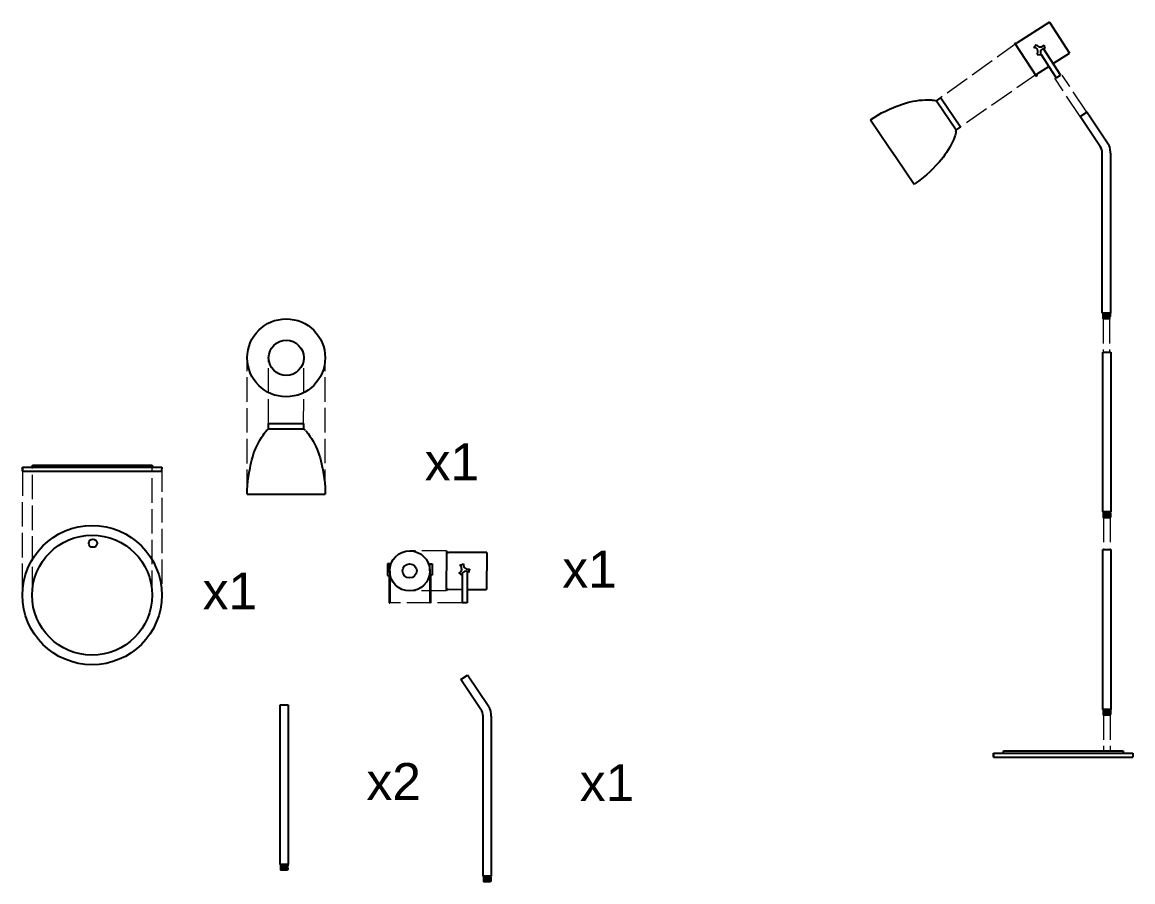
# Model space of a CAD drawing. Header units: millimetres. Extents: x -1407 to -386, y 947 to 2557.
# Drawn here: x -928 to -386, y 1227 to 1647 of the extents above; entities that cross this region are included whole.
import ezdxf

# ---------------------------------------------------------------- set-up
doc = ezdxf.new("R2010")
doc.units = ezdxf.units.MM
doc.linetypes.add('ACAD_ISO02W100', pattern=[15, 12, -3])
doc.layers.add('Hektar', color=255, linetype='Continuous')
doc.layers.add('Linee di proiezione', color=3, linetype='ACAD_ISO02W100', lineweight=13)
doc.styles.get("Standard").update_dxf_attribs({"font": 'Arial.ttf'})

msp = doc.modelspace()

# ---------------------------------------------------------------- linework, layer by layer
at = {"layer": 'Hektar'}
for p, q in [((-426.56, 1646.94), (-442.27, 1636.8)), ((-426.56, 1646.94), (-416.8, 1631.81)), ((-443.54, 1636.94), (-432.9, 1620.46)), ((-434.16, 1634.6), (-433.05, 1636.08)), ((-432.57, 1631.21), (-430.58, 1631.01)), ((-430.58, 1631.01), (-430.63, 1631.18)), ((-430.6, 1631.1), (-425.39, 1623.06)), ((-429.46, 1634.01), (-421.09, 1621.14)), ((-428.6, 1634.02), (-429.09, 1635.76)), ((-424.71, 1626.71), (-416.8, 1631.81)), ((-432.51, 1621.68), (-426.86, 1625.33)), ((-425.39, 1623.06), (-423.23, 1619.75)), ((-423.23, 1619.75), (-421.09, 1621.14)), ((-481.71, 1608.58), (-479.58, 1610.03)), ((-479.58, 1610.03), (-469.94, 1595.8)), ((-481.66, 1608.57), (-472.05, 1594.36)), ((-513.85, 1599.29), (-505.03, 1586.29)), ((-411.53, 1600.88), (-408.3, 1603.04)), ((-401.82, 1586.26), (-411.53, 1600.88)), ((-397.9, 1587.45), (-408.3, 1603.04)), ((-469.94, 1595.8), (-472.05, 1594.36)), ((-505.03, 1586.29), (-501.33, 1580.83)), ((-400.77, 1504.94), (-400.77, 1582.94)), ((-396.77, 1582.94), (-396.77, 1584.13)), ((-396.77, 1582.94), (-396.77, 1504.94)), ((-501.33, 1580.83), (-492.51, 1567.84)), ((-396.77, 1504.94), (-400.77, 1504.94)), ((-396.95, 1504.76), (-400.55, 1504.36)), ((-396.95, 1504.63), (-400.55, 1504.24)), ((-396.95, 1504.4), (-400.55, 1504)), ((-400.55, 1504.36), (-400.55, 1504.24)), ((-396.95, 1504.27), (-400.55, 1503.88)), ((-396.95, 1504.04), (-400.55, 1503.64)), ((-400.55, 1504), (-400.55, 1503.88)), ((-396.95, 1503.91), (-400.55, 1503.51)), ((-396.95, 1503.72), (-400.55, 1503.32)), ((-400.55, 1503.64), (-400.55, 1503.51)), ((-396.95, 1503.6), (-400.55, 1503.2)), ((-396.95, 1503.38), (-400.55, 1502.99)), ((-400.55, 1503.32), (-400.55, 1503.2)), ((-396.95, 1503.26), (-400.55, 1502.86)), ((-396.95, 1503.03), (-400.55, 1502.63)), ((-400.55, 1502.99), (-400.55, 1502.86)), ((-396.95, 1502.9), (-400.55, 1502.51)), ((-396.95, 1502.7), (-400.55, 1502.31)), ((-400.55, 1502.63), (-400.55, 1502.51)), ((-396.95, 1502.58), (-400.55, 1502.18)), ((-400.55, 1502.31), (-400.55, 1502.18)), ((-400.33, 1502.13), (-400.33, 1504.94)), ((-397.16, 1502.13), (-400.33, 1502.13)), ((-397.16, 1504.94), (-397.16, 1502.13)), ((-396.95, 1504.76), (-396.95, 1504.63)), ((-396.95, 1504.4), (-396.95, 1504.27)), ((-396.95, 1504.04), (-396.95, 1503.91)), ((-396.95, 1503.72), (-396.95, 1503.6)), ((-396.95, 1503.38), (-396.95, 1503.26)), ((-396.95, 1503.03), (-396.95, 1502.9)), ((-396.95, 1502.7), (-396.95, 1502.58)), ((-400.55, 1407.86), (-400.55, 1485.86)), ((-400.55, 1485.86), (-396.55, 1485.86)), ((-396.55, 1485.86), (-396.55, 1407.86)), ((-807.62, 1448.41), (-807.62, 1450.99)), ((-807.62, 1450.99), (-790.42, 1450.99)), ((-807.58, 1448.44), (-790.42, 1448.44)), ((-790.42, 1450.99), (-790.42, 1448.44)), ((-922.78, 1429.69), (-922.78, 1430.69)), ((-922.78, 1430.69), (-864.34, 1430.69)), ((-864.34, 1430.69), (-864.34, 1429.7)), ((-927.69, 1427.7), (-859.7, 1427.7)), ((-927.67, 1429.7), (-927.67, 1427.7)), ((-927.67, 1427.7), (-927.67, 1429.7)), ((-927.67, 1429.7), (-859.67, 1429.7)), ((-859.67, 1429.7), (-859.7, 1427.7)), ((-817.93, 1416.59), (-802.23, 1416.6)), ((-802.23, 1416.6), (-795.63, 1416.61)), ((-795.63, 1416.61), (-779.93, 1416.62)), ((-396.55, 1407.86), (-400.55, 1407.86)), ((-396.73, 1407.68), (-400.34, 1407.28)), ((-396.73, 1407.55), (-400.34, 1407.16)), ((-396.73, 1407.32), (-400.34, 1406.92)), ((-400.34, 1407.28), (-400.34, 1407.16)), ((-396.73, 1407.19), (-400.34, 1406.8)), ((-396.73, 1406.96), (-400.34, 1406.56)), ((-400.34, 1406.92), (-400.34, 1406.8)), ((-396.73, 1406.83), (-400.34, 1406.44)), ((-396.73, 1406.64), (-400.34, 1406.25)), ((-400.34, 1406.56), (-400.34, 1406.44)), ((-396.73, 1406.52), (-400.34, 1406.12)), ((-396.73, 1406.3), (-400.34, 1405.91)), ((-400.34, 1406.25), (-400.34, 1406.12)), ((-396.73, 1406.18), (-400.34, 1405.78)), ((-396.73, 1405.95), (-400.34, 1405.55)), ((-400.34, 1405.91), (-400.34, 1405.78)), ((-396.73, 1405.82), (-400.34, 1405.43)), ((-396.73, 1405.63), (-400.34, 1405.23)), ((-400.34, 1405.55), (-400.34, 1405.43)), ((-396.73, 1405.5), (-400.34, 1405.1)), ((-400.34, 1405.23), (-400.34, 1405.1)), ((-400.12, 1405.05), (-400.12, 1407.86)), ((-396.95, 1405.05), (-400.12, 1405.05)), ((-396.95, 1407.86), (-396.95, 1405.05)), ((-396.73, 1407.68), (-396.73, 1407.55)), ((-396.73, 1407.32), (-396.73, 1407.19)), ((-396.73, 1406.96), (-396.73, 1406.83)), ((-396.73, 1406.64), (-396.73, 1406.52)), ((-396.73, 1406.3), (-396.73, 1406.18)), ((-396.73, 1405.95), (-396.73, 1405.82)), ((-396.73, 1405.63), (-396.73, 1405.5)), ((-720.79, 1388.91), (-720.85, 1369.29)), ((-701.1, 1388.04), (-719.8, 1388.1)), ((-701.1, 1388.04), (-701.16, 1370.04)), ((-400.55, 1311.48), (-400.55, 1389.48)), ((-400.55, 1389.48), (-396.55, 1389.48)), ((-396.55, 1389.48), (-396.55, 1311.48)), ((-748.45, 1382.51), (-749.52, 1382.51)), ((-749.52, 1382.51), (-749.52, 1376.9)), ((-748.45, 1379.06), (-748.45, 1382.51)), ((-728.87, 1379.14), (-728.87, 1382.6)), ((-728.87, 1382.6), (-727.79, 1382.6)), ((-727.79, 1382.6), (-727.79, 1376.98)), ((-714.2, 1381.84), (-712.46, 1382.47)), ((-749.52, 1376.9), (-748.45, 1376.9)), ((-748.66, 1376.9), (-748.66, 1363.43)), ((-748.45, 1379.04), (-748.45, 1363.43)), ((-728.87, 1379.14), (-728.87, 1363.43)), ((-728.87, 1379.14), (-728.83, 1379.14)), ((-727.79, 1376.98), (-728.87, 1376.98)), ((-728.6, 1376.98), (-728.6, 1363.43)), ((-714.71, 1378.13), (-713.15, 1376.87)), ((-713.15, 1376.87), (-713.11, 1377.05)), ((-713.13, 1376.96), (-713.13, 1367.38)), ((-710.58, 1378.78), (-710.58, 1363.43)), ((-709.86, 1378.32), (-709.32, 1380.04)), ((-719.86, 1370.1), (-713.13, 1370.08)), ((-713.13, 1367.38), (-713.13, 1363.43)), ((-710.58, 1370.07), (-701.16, 1370.04)), ((-748.66, 1363.43), (-748.44, 1363.43)), ((-728.68, 1363.43), (-728.87, 1363.43)), ((-710.58, 1363.43), (-713.1, 1363.43)), ((-713.67, 1326.08), (-710.43, 1328.24)), ((-700.03, 1312.66), (-710.43, 1328.24)), ((-703.96, 1311.46), (-713.67, 1326.08)), ((-801.93, 1235.76), (-801.93, 1313.76)), ((-801.93, 1313.76), (-797.93, 1313.76)), ((-797.93, 1313.76), (-797.93, 1235.76)), ((-396.55, 1311.48), (-400.55, 1311.48)), ((-400.12, 1308.67), (-400.12, 1311.49)), ((-396.95, 1311.49), (-396.95, 1308.67)), ((-702.9, 1230.14), (-702.9, 1308.14)), ((-698.9, 1308.14), (-698.9, 1309.34)), ((-698.9, 1308.14), (-698.9, 1230.14)), ((-396.73, 1311.3), (-400.34, 1310.91)), ((-396.73, 1311.18), (-400.34, 1310.78)), ((-396.73, 1310.94), (-400.34, 1310.55)), ((-400.34, 1310.91), (-400.34, 1310.78)), ((-396.73, 1310.82), (-400.34, 1310.42)), ((-396.73, 1310.58), (-400.34, 1310.19)), ((-400.34, 1310.55), (-400.34, 1310.42)), ((-396.73, 1310.46), (-400.34, 1310.06)), ((-396.73, 1310.27), (-400.34, 1309.87)), ((-400.34, 1310.19), (-400.34, 1310.06)), ((-396.73, 1310.14), (-400.34, 1309.74)), ((-396.73, 1309.93), (-400.34, 1309.53)), ((-400.34, 1309.87), (-400.34, 1309.74)), ((-396.73, 1309.8), (-400.34, 1309.41)), ((-396.73, 1309.57), (-400.34, 1309.18)), ((-400.34, 1309.53), (-400.34, 1309.41)), ((-396.73, 1309.45), (-400.34, 1309.05)), ((-396.73, 1309.25), (-400.34, 1308.85)), ((-400.34, 1309.18), (-400.34, 1309.05)), ((-396.73, 1309.12), (-400.34, 1308.73)), ((-400.34, 1308.85), (-400.34, 1308.73)), ((-396.95, 1308.67), (-400.12, 1308.67)), ((-396.73, 1311.3), (-396.73, 1311.18)), ((-396.73, 1310.94), (-396.73, 1310.82)), ((-396.73, 1310.58), (-396.73, 1310.46)), ((-396.73, 1310.27), (-396.73, 1310.14)), ((-396.73, 1309.93), (-396.73, 1309.8)), ((-396.73, 1309.57), (-396.73, 1309.45)), ((-396.73, 1309.25), (-396.73, 1309.12)), ((-453.86, 1290.2), (-453.86, 1288.2)), ((-453.86, 1288.2), (-453.86, 1290.2)), ((-453.86, 1290.2), (-385.86, 1290.2)), ((-448.97, 1290.19), (-448.97, 1291.19)), ((-448.97, 1291.19), (-390.52, 1291.19)), ((-390.52, 1291.19), (-390.52, 1290.2)), ((-385.86, 1290.2), (-385.89, 1288.2)), ((-453.88, 1288.2), (-385.89, 1288.2)), ((-797.93, 1235.76), (-801.93, 1235.76)), ((-798.11, 1235.58), (-801.71, 1235.18)), ((-801.5, 1232.95), (-801.5, 1235.76)), ((-798.32, 1235.76), (-798.32, 1232.95)), ((-798.11, 1235.58), (-798.11, 1235.46)), ((-798.11, 1235.46), (-801.71, 1235.06)), ((-798.11, 1235.22), (-801.71, 1234.82)), ((-801.71, 1235.18), (-801.71, 1235.06)), ((-798.11, 1235.09), (-801.71, 1234.7)), ((-798.11, 1234.86), (-801.71, 1234.46)), ((-801.71, 1234.82), (-801.71, 1234.7)), ((-798.11, 1234.73), (-801.71, 1234.34)), ((-798.11, 1234.54), (-801.71, 1234.15)), ((-801.71, 1234.46), (-801.71, 1234.34)), ((-798.11, 1234.42), (-801.71, 1234.02)), ((-798.11, 1234.21), (-801.71, 1233.81)), ((-801.71, 1234.15), (-801.71, 1234.02)), ((-798.11, 1234.08), (-801.71, 1233.68)), ((-798.11, 1233.85), (-801.71, 1233.45)), ((-801.71, 1233.81), (-801.71, 1233.68)), ((-798.11, 1233.72), (-801.71, 1233.33)), ((-798.11, 1233.53), (-801.71, 1233.13)), ((-801.71, 1233.45), (-801.71, 1233.33)), ((-798.11, 1233.4), (-801.71, 1233.01)), ((-801.71, 1233.13), (-801.71, 1233.01)), ((-798.32, 1232.95), (-801.5, 1232.95)), ((-798.11, 1235.22), (-798.11, 1235.09)), ((-798.11, 1234.86), (-798.11, 1234.73)), ((-798.11, 1234.54), (-798.11, 1234.42)), ((-798.11, 1234.21), (-798.11, 1234.08)), ((-798.11, 1233.85), (-798.11, 1233.72)), ((-798.11, 1233.53), (-798.11, 1233.4)), ((-698.9, 1230.14), (-702.9, 1230.14)), ((-702.47, 1227.33), (-702.47, 1230.14)), ((-699.3, 1230.14), (-699.3, 1227.33)), ((-699.08, 1229.96), (-702.69, 1229.56)), ((-699.08, 1229.84), (-702.69, 1229.44)), ((-699.08, 1229.6), (-702.69, 1229.2)), ((-702.69, 1229.56), (-702.69, 1229.44)), ((-699.08, 1229.47), (-702.69, 1229.08)), ((-699.08, 1229.24), (-702.69, 1228.84)), ((-702.69, 1229.2), (-702.69, 1229.08)), ((-699.08, 1229.11), (-702.69, 1228.72)), ((-699.08, 1228.92), (-702.69, 1228.53)), ((-702.69, 1228.84), (-702.69, 1228.72)), ((-699.08, 1228.8), (-702.69, 1228.4)), ((-699.08, 1228.59), (-702.69, 1228.19)), ((-702.69, 1228.53), (-702.69, 1228.4)), ((-699.08, 1228.46), (-702.69, 1228.06)), ((-699.08, 1228.23), (-702.69, 1227.83)), ((-702.69, 1228.19), (-702.69, 1228.06)), ((-699.08, 1228.11), (-702.69, 1227.71)), ((-699.08, 1227.91), (-702.69, 1227.51)), ((-702.69, 1227.83), (-702.69, 1227.71)), ((-699.08, 1227.78), (-702.69, 1227.39)), ((-702.69, 1227.51), (-702.69, 1227.39)), ((-699.3, 1227.33), (-702.47, 1227.33)), ((-699.08, 1229.96), (-699.08, 1229.84)), ((-699.08, 1229.6), (-699.08, 1229.47)), ((-699.08, 1229.24), (-699.08, 1229.11)), ((-699.08, 1228.92), (-699.08, 1228.8)), ((-699.08, 1228.59), (-699.08, 1228.46)), ((-699.08, 1228.23), (-699.08, 1228.11)), ((-699.08, 1227.91), (-699.08, 1227.78))]:
    msp.add_line(p, q, dxfattribs=at)
for points in [[(-513.85, 1599.29), (-512.08, 1600.47), (-510.26, 1601.58), (-508.41, 1602.62), (-506.51, 1603.58), (-504.57, 1604.47), (-502.61, 1605.28), (-501.43, 1605.71)], [(-501.43, 1605.71), (-500.07, 1606.3), (-498.69, 1606.83), (-497.29, 1607.3), (-495.86, 1607.72), (-494.43, 1608.08), (-492.98, 1608.39), (-491.52, 1608.63), (-490.05, 1608.82), (-488.57, 1608.95), (-487.09, 1609.01), (-485.61, 1609.02), (-484.75, 1609)], [(-484.75, 1609), (-484.14, 1608.97), (-483.53, 1608.91), (-482.92, 1608.82), (-482.31, 1608.71), (-481.71, 1608.58), (-481.66, 1608.57)], [(-472.18, 1593.25), (-472.26, 1592.87), (-472.41, 1592.28), (-472.59, 1591.69), (-472.73, 1591.28)], [(-472.73, 1591.28), (-473.25, 1589.89), (-473.83, 1588.53), (-474.47, 1587.19), (-475.15, 1585.88), (-475.89, 1584.59), (-476.68, 1583.34), (-477.52, 1582.12), (-478.41, 1580.93), (-479.34, 1579.78), (-480.32, 1578.67), (-481.34, 1577.6), (-481.95, 1576.99)], [(-481.95, 1576.99), (-483.39, 1575.43), (-484.9, 1573.93), (-486.46, 1572.48), (-488.08, 1571.1), (-489.75, 1569.79), (-491.48, 1568.54), (-492.51, 1567.84)], [(-809.67, 1446.13), (-809.29, 1446.62), (-808.9, 1447.09), (-808.49, 1447.55), (-808.06, 1447.99), (-807.62, 1448.41), (-807.58, 1448.44)], [(-789.57, 1447.71), (-789.31, 1447.43), (-788.9, 1446.97), (-788.51, 1446.49), (-788.25, 1446.15)], [(-816.3, 1430.47), (-816.02, 1431.93), (-815.68, 1433.37), (-815.29, 1434.8), (-814.84, 1436.21), (-814.33, 1437.6), (-813.77, 1438.97), (-813.15, 1440.32), (-812.48, 1441.64), (-811.76, 1442.93), (-810.99, 1444.2), (-810.17, 1445.43), (-809.67, 1446.13)], [(-788.25, 1446.15), (-787.39, 1444.94), (-786.59, 1443.69), (-785.84, 1442.42), (-785.13, 1441.11), (-784.49, 1439.78), (-783.89, 1438.42), (-783.35, 1437.05), (-782.86, 1435.65), (-782.43, 1434.23), (-782.06, 1432.79), (-781.75, 1431.35), (-781.59, 1430.5)], [(-817.93, 1416.59), (-817.92, 1418.72), (-817.82, 1420.84), (-817.64, 1422.96), (-817.37, 1425.07), (-817.02, 1427.17), (-816.59, 1429.26), (-816.3, 1430.47)], [(-781.59, 1430.5), (-781.11, 1428.43), (-780.7, 1426.34), (-780.38, 1424.24), (-780.15, 1422.13), (-780, 1420), (-779.93, 1417.88), (-779.93, 1416.62)]]:
    msp.add_lwpolyline(points, dxfattribs=at)
at = {"layer": 'Hektar', "linetype": 'Continuous'}
for radius in [19.01, 8.58]:
    msp.add_circle((-798.92, 1483.1), radius, dxfattribs=at)
at = {"layer": 'Hektar'}
for centre, radius in [((-893.63, 1367.26), 34), ((-893.63, 1367.26), 29.29), ((-893.24, 1392.63), 2.03), ((-738.64, 1379.1), 9.81), ((-738.72, 1379.11), 3.46)]:
    msp.add_circle(centre, radius, dxfattribs=at)
for centre, radius, start, end in [((-442.79, 1637.96), 1.27, 233.6063, 293.9131), ((-434.23, 1632.5), 2.1, 322.3307, 88.1898), ((-430.97, 1637.19), 2.36, 207.9868, 322.6552), ((-429.03, 1632.18), 1.89, 76.7926, 212.0011), ((-426.43, 1619.06), 6.62, 156.735, 167.8051), ((-474.26, 1594.05), 2.23, 339.1708, 8.1654), ((-405.82, 1583.16), 5.06, 357.4613, 37.7319), ((-401.9, 1584.36), 5.06, 357.4613, 37.7319), ((-791.4, 1446.43), 2.23, 35.074, 64.0686), ((-719.82, 1389.09), 0.989, 190.5694, 270.9202), ((-715.4, 1380.11), 2.1, 289.3158, 55.1749), ((-710.12, 1382.26), 2.36, 174.9719, 289.6403), ((-711.22, 1377.02), 1.89, 43.7777, 178.9862), ((-719.88, 1369.11), 0.989, 89.0798, 169.4306), ((-707.96, 1308.37), 5.06, 357.4613, 37.7319), ((-704.04, 1309.56), 5.06, 357.4613, 37.7319)]:
    msp.add_arc(centre, radius, start, end, dxfattribs=at)
at = {"layer": 'Linee di proiezione'}
for p, q in [((-442.27, 1636.8), (-480.64, 1609.31)), ((-432.51, 1621.68), (-472.05, 1594.36)), ((-408.3, 1603.04), (-420.38, 1621.16)), ((-411.53, 1600.88), (-423.94, 1619.55)), ((-400.33, 1502.13), (-400.33, 1485.86)), ((-397.16, 1502.13), (-397.16, 1485.86)), ((-817.93, 1416.59), (-817.93, 1483.11)), ((-807.61, 1450.99), (-807.49, 1483.13)), ((-790.42, 1450.99), (-790.34, 1483.08)), ((-779.93, 1416.62), (-779.93, 1482.17)), ((-927.67, 1427.7), (-927.74, 1367.2)), ((-922.78, 1369.05), (-922.78, 1429.69)), ((-864.34, 1367.31), (-864.34, 1429.69)), ((-859.67, 1429.7), (-859.67, 1365.71)), ((-400.12, 1405.05), (-400.12, 1389.48)), ((-396.95, 1405.05), (-396.95, 1389.48)), ((-720.79, 1388.91), (-738.67, 1388.91)), ((-720.85, 1369.29), (-738.7, 1369.29)), ((-713.13, 1363.43), (-748.44, 1363.43)), ((-400.12, 1308.67), (-400.12, 1291.19)), ((-396.95, 1308.67), (-396.95, 1291.19))]:
    msp.add_line(p, q, dxfattribs=at)

# ---------------------------------------------------------------- texts
at = {"layer": 'Hektar'}
note = msp.add_mtext_dynamic_manual_height_columns('x1\\P', width=25.4117, gutter_width=1, heights=[4.12, 0], dxfattribs=dict(at, insert=(-757.74, 1441.32), char_height=18.002, attachment_point=1))
note = msp.add_mtext_dynamic_manual_height_columns('x1\\P', width=25.4117, gutter_width=1, heights=[4.12, 0], dxfattribs=dict(at, insert=(-690.6, 1388.97), char_height=18.002, attachment_point=1))
at = {"layer": 'Hektar', "insert": (-839.67, 1378.3), "char_height": 18.002, "attachment_point": 1}
msp.add_mtext_dynamic_manual_height_columns('x1', width=19.3884, gutter_width=1, heights=[4.12], dxfattribs=at)
at = {"layer": 'Hektar'}
note = msp.add_mtext_dynamic_manual_height_columns('x2\\P', width=25.4117, gutter_width=1, heights=[4.12, 0], dxfattribs=dict(at, insert=(-786.16, 1285.3), char_height=18.002, attachment_point=1))
note = msp.add_mtext_dynamic_manual_height_columns('x1\\P', width=25.4117, gutter_width=1, heights=[4.12, 0], dxfattribs=dict(at, insert=(-682.08, 1284.72), char_height=18.002, attachment_point=1))

doc.saveas('drawing.dxf')
